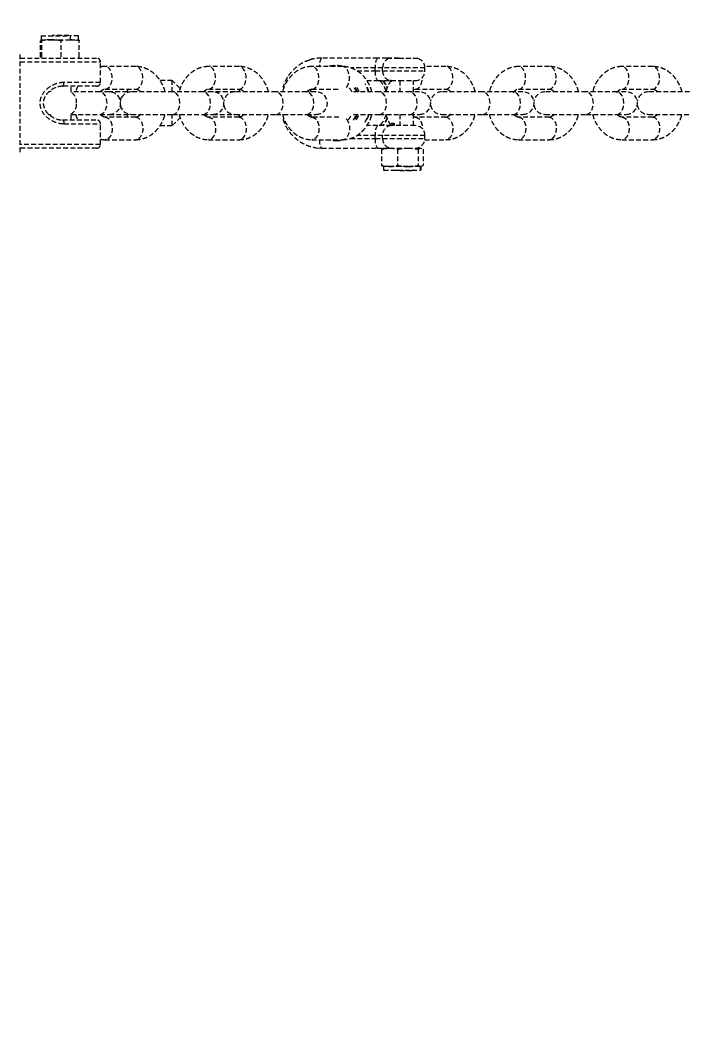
# Model space of a CAD drawing. Header units: millimetres. Extents: x -4075 to 3853, y -2344 to 2376.
# Drawn here: x -1578.2 to -1400.8, y 99 to 368.3 of the extents above; entities that cross this region are included whole.
import ezdxf

# ---------------------------------------------------------------- set-up
doc = ezdxf.new("R2010")
doc.units = ezdxf.units.MM
doc.linetypes.add('HIDDEN', pattern=[1.905, 1.27, -0.635])
for name, color, linetype in [('DIKOM_ОБЪЕКТ', 7, 'Continuous'), ('DIKOM_РАЗМЕР_ЗОНА', 7, 'Continuous'), ('DIKOM_РАЗМЕР_ОБЪЕКТА', 7, 'Continuous')]:
    doc.layers.add(name, color=color, linetype=linetype)
doc.styles.add('style1', font='arialbd.ttf', dxfattribs={"width": 0.8})
doc.dimstyles.new('1-50', dxfattribs={"dimtxt": 300, "dimasz": 200, "dimexe": 100, "dimexo": 0, "dimgap": 100, "dimtad": 1, "dimtxsty": 'style1', "dimcen": 200, "dimclrd": 7, "dimclre": 7, "dimclrt": 7, "dimadec": 1, "dimazin": 2, "dimtfac": 1, "dimtmove": 0, "dimatfit": 2, "dimfxl": 0, "dimlwd": 25, "dimlwe": 18, "dimarcsym": 0})

# ---------------------------------------------------------------- blocks, each defined once
blk = doc.blocks.new('*D0')
at = {"layer": 'Defpoints', "color": 0, "transparency": 16777216}
for p in [(-3364.5, 346.19), (3853.1, 341.49), (3853.1, -2244.04)]:
    blk.add_point(p, dxfattribs=at)
at = {"layer": 'DIKOM_РАЗМЕР_ЗОНА', "color": 7, "lineweight": 18, "transparency": 16777216}
for p, q in [((-3364.5, 346.19), (-3364.5, -2344.04)), ((3853.1, 341.49), (3853.1, -2344.04))]:
    blk.add_line(p, q, dxfattribs=at)
at = {"layer": 'DIKOM_РАЗМЕР_ЗОНА', "color": 7, "lineweight": 25, "transparency": 16777216}
blk.add_line((-3164.5, -2244.04), (3653.1, -2244.04), dxfattribs=at)
at = {"layer": 'DIKOM_РАЗМЕР_ЗОНА', "color": 7, "transparency": 16777216}
for points in [[(-3164.5, -2210.7), (-3164.5, -2277.37), (-3364.5, -2244.04)], [(3653.1, -2210.7), (3653.1, -2277.37), (3853.1, -2244.04)]]:
    blk.add_solid(points, dxfattribs=at)
at = {"layer": 'DIKOM_РАЗМЕР_ЗОНА', "color": 7, "transparency": 16777216, "insert": (164.83, -1990.86), "char_height": 300, "attachment_point": 5, "style": 'style1'}
blk.add_mtext('{\\fArial|b0|i0|c204|p34;7220}', dxfattribs=at)
blk = doc.blocks.new('*D1')
at = {"layer": 'Defpoints', "color": 0, "transparency": 16777216}
for p in [(-1865.19, 346.19), (2353.81, 346.19), (2353.81, -666.66)]:
    blk.add_point(p, dxfattribs=at)
at = {"layer": 'DIKOM_РАЗМЕР_ОБЪЕКТА', "color": 7, "lineweight": 18, "transparency": 16777216}
for p, q in [((-1865.19, 346.19), (-1865.19, -766.66)), ((2353.81, 346.19), (2353.81, -766.66))]:
    blk.add_line(p, q, dxfattribs=at)
at = {"layer": 'DIKOM_РАЗМЕР_ОБЪЕКТА', "color": 7, "lineweight": 25, "transparency": 16777216}
blk.add_line((-1665.19, -666.66), (2153.81, -666.66), dxfattribs=at)
at = {"layer": 'DIKOM_РАЗМЕР_ОБЪЕКТА', "color": 7, "transparency": 16777216}
for points in [[(-1665.19, -633.33), (-1665.19, -700), (-1865.19, -666.66)], [(2153.81, -633.33), (2153.81, -700), (2353.81, -666.66)]]:
    blk.add_solid(points, dxfattribs=at)
at = {"layer": 'DIKOM_РАЗМЕР_ОБЪЕКТА', "color": 7, "transparency": 16777216, "insert": (244.3, -413.49), "char_height": 300, "attachment_point": 5, "style": 'style1'}
blk.add_mtext('{\\fArial|b0|i0|c204|p34;4220}', dxfattribs=at)
blk = doc.blocks.new('*D2')
at = {"layer": 'Defpoints', "color": 0, "transparency": 16777216}
for p in [(2054.85, 2376.19), (-3624.48, -1683.81), (2044.31, -1683.81)]:
    blk.add_point(p, dxfattribs=at)
at = {"layer": 'DIKOM_РАЗМЕР_ЗОНА', "color": 7, "lineweight": 18, "transparency": 16777216}
for p, q in [((2054.85, 2376.19), (-3724.48, 2376.19)), ((2044.31, -1683.81), (-3724.48, -1683.81))]:
    blk.add_line(p, q, dxfattribs=at)
at = {"layer": 'DIKOM_РАЗМЕР_ЗОНА', "color": 7, "lineweight": 25, "transparency": 16777216}
blk.add_line((-3624.48, 2176.19), (-3624.48, -1483.81), dxfattribs=at)
at = {"layer": 'DIKOM_РАЗМЕР_ЗОНА', "color": 7, "transparency": 16777216}
for points in [[(-3657.81, 2176.19), (-3591.14, 2176.19), (-3624.48, 2376.19)], [(-3657.81, -1483.81), (-3591.14, -1483.81), (-3624.48, -1683.81)]]:
    blk.add_solid(points, dxfattribs=at)
at = {"layer": 'DIKOM_РАЗМЕР_ЗОНА', "color": 7, "transparency": 16777216, "insert": (-3877.65, 411.65), "char_height": 300, "attachment_point": 5, "rotation": 90, "style": 'style1'}
blk.add_mtext('{\\fArial|b0|i0|c204|p34;4000}', dxfattribs=at)
blk = doc.blocks.new('*D3')
at = {"layer": 'Defpoints', "color": 0, "transparency": 16777216}
for p in [(1216.81, 846.19), (-2144.45, -153.81), (1216.81, -153.81)]:
    blk.add_point(p, dxfattribs=at)
at = {"layer": 'DIKOM_РАЗМЕР_ОБЪЕКТА', "color": 7, "lineweight": 18, "transparency": 16777216}
for p, q in [((1216.81, 846.19), (-2244.45, 846.19)), ((1216.81, -153.81), (-2244.45, -153.81))]:
    blk.add_line(p, q, dxfattribs=at)
at = {"layer": 'DIKOM_РАЗМЕР_ОБЪЕКТА', "color": 7, "lineweight": 25, "transparency": 16777216}
blk.add_line((-2144.45, 646.19), (-2144.45, 46.19), dxfattribs=at)
at = {"layer": 'DIKOM_РАЗМЕР_ОБЪЕКТА', "color": 7, "transparency": 16777216}
for points in [[(-2177.79, 646.19), (-2111.12, 646.19), (-2144.45, 846.19)], [(-2177.79, 46.19), (-2111.12, 46.19), (-2144.45, -153.81)]]:
    blk.add_solid(points, dxfattribs=at)
at = {"layer": 'DIKOM_РАЗМЕР_ОБЪЕКТА', "color": 7, "transparency": 16777216, "insert": (-2397.63, 346.19), "char_height": 300, "attachment_point": 5, "rotation": 90, "style": 'style1'}
blk.add_mtext('{\\fArial|b0|i0|c204|p34;1000}', dxfattribs=at)

msp = doc.modelspace()

# ---------------------------------------------------------------- linework, layer by layer
at = {"layer": 'DIKOM_ОБЪЕКТ', "color": 7, "linetype": 'HIDDEN', "lineweight": 15}
for p, q in [((-1572.667, 364.085), (-1572.667, 363.085)), ((-1572.667, 364.085), (-1564.943, 364.085)), ((-1570.367, 364.242), (-1570.367, 364.085)), ((-1569.763, 364.085), (-1569.679, 364.185)), ((-1565.267, 364.185), (-1569.679, 364.185)), ((-1564.967, 364.085), (-1564.967, 364.242)), ((-1564.943, 364.085), (-1564.943, 363.085)), ((-1562.667, 364.085), (-1564.943, 364.085)), ((-1562.667, 363.085), (-1562.667, 364.085)), ((-1572.811, 358.467), (-1572.811, 362.804)), ((-1572.667, 363.085), (-1572.66, 363.085)), ((-1572.66, 363.085), (-1569.937, 363.085)), ((-1572.509, 358.467), (-1572.509, 362.804)), ((-1569.937, 363.085), (-1564.943, 363.085)), ((-1564.943, 363.085), (-1567.364, 362.804)), ((-1567.364, 358.467), (-1567.364, 362.804)), ((-1562.522, 362.804), (-1564.943, 363.085)), ((-1564.943, 363.085), (-1562.667, 363.085)), ((-1562.522, 358.467), (-1562.522, 362.804)), ((-1578.238, 333.125), (-1578.238, 359.244)), ((-1578.238, 358.185), (-1557.86, 358.185)), ((-1572.744, 358.277), (-1572.811, 358.467)), ((-1482.994, 358.185), (-1497.894, 358.185)), ((-1480.514, 358.185), (-1482.994, 358.185)), ((-1480.514, 358.185), (-1480.367, 358.185)), ((-1477.267, 358.185), (-1480.367, 358.185)), ((-1477.267, 358.185), (-1472.367, 358.185)), ((-1477.267, 358.185), (-1477.267, 358.093)), ((-1472.367, 358.093), (-1472.367, 358.185)), ((-1578.238, 357.185), (-1556.86, 357.185)), ((-1556.86, 351.685), (-1556.86, 357.185)), ((-1547.45, 355.935), (-1555.6, 355.935)), ((-1519.895, 355.935), (-1528.045, 355.935)), ((-1492.339, 355.935), (-1500.489, 355.935)), ((-1494.657, 356.185), (-1494.217, 356.185)), ((-1483.579, 355.585), (-1490.196, 355.585)), ((-1481.625, 355.585), (-1483.579, 355.585)), ((-1483.579, 354.785), (-1483.579, 355.585)), ((-1481.625, 354.785), (-1481.625, 355.585)), ((-1470.367, 355.585), (-1481.625, 355.585)), ((-1477.287, 358.093), (-1479.947, 358.093)), ((-1472.282, 358.093), (-1477.287, 358.093)), ((-1464.784, 355.935), (-1470.391, 355.935)), ((-1470.367, 354.785), (-1470.367, 355.585)), ((-1437.229, 355.935), (-1445.379, 355.935)), ((-1409.673, 355.935), (-1417.823, 355.935)), ((-1488.459, 354.785), (-1483.579, 354.785)), ((-1483.579, 354.785), (-1481.625, 354.785)), ((-1481.625, 354.785), (-1470.367, 354.785)), ((-1567.758, 350.685), (-1567.278, 350.685)), ((-1557.86, 350.685), (-1566.928, 350.685)), ((-1556.86, 351.685), (-1566.576, 351.685)), ((-1564.667, 349.169), (-1564.667, 350.685)), ((-1564.667, 350.623), (-1564.667, 350.685)), ((-1537.694, 352.185), (-1540.976, 352.185)), ((-1535.694, 350.185), (-1537.694, 352.185)), ((-1537.694, 349.185), (-1537.694, 352.185)), ((-1535.694, 350.185), (-1535.694, 350.125)), ((-1508.169, 350.509), (-1508.171, 350.521)), ((-1485.865, 352.185), (-1482.994, 352.185)), ((-1482.994, 352.185), (-1479.586, 352.185)), ((-1479.433, 352.185), (-1479.586, 352.185)), ((-1479.39, 352.186), (-1477.144, 352.186)), ((-1479.367, 352.186), (-1479.367, 351.864)), ((-1477.144, 352.186), (-1472.917, 352.186)), ((-1477.042, 352.186), (-1477.042, 349.185)), ((-1473.367, 349.185), (-1473.367, 352.186)), ((-1570.315, 349.185), (-1570.667, 349.185)), ((-1570.183, 349.451), (-1570.183, 349.178)), ((-1556.972, 349.185), (-1564.667, 349.185)), ((-1554.478, 349.185), (-1556.972, 349.185)), ((-1555.6, 349.935), (-1555.553, 349.936)), ((-1555.6, 349.935), (-1547.45, 349.935)), ((-1549.728, 349.185), (-1554.478, 349.185)), ((-1549.152, 349.129), (-1549.728, 349.185)), ((-1537.567, 349.185), (-1548.572, 349.185)), ((-1529.417, 349.185), (-1537.567, 349.185)), ((-1526.922, 349.185), (-1529.417, 349.185)), ((-1528.045, 349.935), (-1527.998, 349.936)), ((-1528.045, 349.935), (-1519.895, 349.935)), ((-1521.017, 349.185), (-1526.922, 349.185)), ((-1510.011, 349.185), (-1521.017, 349.185)), ((-1501.861, 349.185), (-1510.011, 349.185)), ((-1499.367, 349.185), (-1501.861, 349.185)), ((-1500.489, 349.935), (-1500.443, 349.936)), ((-1500.489, 349.935), (-1493.319, 349.935)), ((-1482.456, 349.185), (-1489.391, 349.185)), ((-1474.306, 349.185), (-1482.456, 349.185)), ((-1471.812, 349.185), (-1474.306, 349.185)), ((-1473.367, 349.84), (-1472.934, 349.935)), ((-1472.934, 349.935), (-1472.887, 349.936)), ((-1472.934, 349.935), (-1464.784, 349.935)), ((-1454.901, 349.185), (-1465.906, 349.185)), ((-1446.751, 349.185), (-1454.901, 349.185)), ((-1444.256, 349.185), (-1446.751, 349.185)), ((-1445.379, 349.935), (-1445.332, 349.936)), ((-1445.379, 349.935), (-1437.229, 349.935)), ((-1427.345, 349.185), (-1438.351, 349.185)), ((-1419.195, 349.185), (-1427.345, 349.185)), ((-1416.701, 349.185), (-1419.195, 349.185)), ((-1417.823, 349.935), (-1417.777, 349.936)), ((-1417.823, 349.935), (-1409.673, 349.935)), ((-1399.79, 349.185), (-1410.796, 349.185)), ((-1570.667, 343.185), (-1570.315, 343.185)), ((-1570.183, 343.193), (-1570.183, 342.919)), ((-1564.667, 341.685), (-1564.667, 343.202)), ((-1564.667, 343.185), (-1556.972, 343.185)), ((-1556.972, 343.185), (-1554.478, 343.185)), ((-1547.45, 342.435), (-1555.645, 342.435)), ((-1554.478, 343.185), (-1549.728, 343.185)), ((-1549.728, 343.185), (-1549.152, 343.242)), ((-1548.572, 343.185), (-1537.567, 343.185)), ((-1537.694, 340.185), (-1537.694, 343.185)), ((-1537.694, 340.185), (-1535.694, 342.185)), ((-1537.567, 343.185), (-1529.417, 343.185)), ((-1535.694, 342.246), (-1535.694, 342.185)), ((-1529.417, 343.185), (-1526.922, 343.185)), ((-1519.895, 342.435), (-1528.09, 342.435)), ((-1526.922, 343.185), (-1521.017, 343.185)), ((-1521.017, 343.185), (-1510.011, 343.185)), ((-1510.011, 343.185), (-1501.861, 343.185)), ((-1501.861, 343.185), (-1499.367, 343.185)), ((-1493.319, 342.435), (-1500.534, 342.435)), ((-1489.391, 343.185), (-1482.456, 343.185)), ((-1482.456, 343.185), (-1474.306, 343.185)), ((-1477.042, 343.185), (-1477.042, 340.185)), ((-1474.306, 343.185), (-1471.812, 343.185)), ((-1473.367, 340.2), (-1473.367, 343.185)), ((-1464.784, 342.435), (-1472.979, 342.435)), ((-1465.906, 343.185), (-1454.901, 343.185)), ((-1454.901, 343.185), (-1446.751, 343.185)), ((-1446.751, 343.185), (-1444.256, 343.185)), ((-1437.229, 342.435), (-1445.424, 342.435)), ((-1438.351, 343.185), (-1427.345, 343.185)), ((-1427.345, 343.185), (-1419.195, 343.185)), ((-1419.195, 343.185), (-1416.701, 343.185)), ((-1409.673, 342.435), (-1417.868, 342.435)), ((-1410.796, 343.185), (-1399.79, 343.185)), ((-1566.928, 341.685), (-1557.86, 341.685)), ((-1566.576, 340.685), (-1556.86, 340.685)), ((-1556.86, 335.185), (-1556.86, 340.685)), ((-1540.979, 340.185), (-1537.694, 340.185)), ((-1508.169, 341.862), (-1508.171, 341.85)), ((-1482.994, 340.185), (-1485.868, 340.185)), ((-1479.347, 340.185), (-1482.994, 340.185)), ((-1472.967, 340.185), (-1479.347, 340.185)), ((-1478.516, 340.885), (-1478.516, 340.185)), ((-1473.431, 340.185), (-1473.424, 340.2)), ((-1490.232, 336.785), (-1483.579, 336.785)), ((-1483.579, 337.585), (-1488.45, 337.585)), ((-1481.625, 337.585), (-1483.579, 337.585)), ((-1483.579, 336.785), (-1483.579, 337.585)), ((-1483.579, 336.785), (-1481.625, 336.785)), ((-1481.625, 336.785), (-1481.625, 337.585)), ((-1470.367, 337.585), (-1481.625, 337.585)), ((-1481.625, 336.785), (-1470.367, 336.785)), ((-1470.367, 336.785), (-1470.367, 337.585)), ((-1556.86, 335.185), (-1578.238, 335.185)), ((-1557.86, 334.185), (-1578.238, 334.185)), ((-1555.645, 336.435), (-1547.45, 336.435)), ((-1528.09, 336.435), (-1519.895, 336.435)), ((-1500.534, 336.435), (-1492.339, 336.435)), ((-1499.409, 334.296), (-1497.894, 334.185)), ((-1497.894, 334.185), (-1482.994, 334.185)), ((-1494.657, 336.185), (-1494.217, 336.185)), ((-1482.994, 334.185), (-1481.367, 334.185)), ((-1481.499, 334.073), (-1481.889, 333.904)), ((-1481.889, 333.904), (-1481.889, 329.567)), ((-1481.367, 334.185), (-1479.777, 334.185)), ((-1479.777, 334.185), (-1474.906, 334.185)), ((-1477.666, 333.904), (-1477.666, 329.567)), ((-1474.906, 334.185), (-1471.496, 334.185)), ((-1472.145, 333.904), (-1471.496, 334.185)), ((-1472.145, 333.904), (-1472.145, 329.567)), ((-1471.496, 334.185), (-1471.236, 334.073)), ((-1471.496, 334.185), (-1471.367, 334.185)), ((-1470.915, 333.934), (-1470.846, 333.904)), ((-1470.846, 333.904), (-1470.846, 329.567)), ((-1470.391, 336.435), (-1464.784, 336.435)), ((-1445.424, 336.435), (-1437.229, 336.435)), ((-1417.868, 336.435), (-1409.673, 336.435)), ((-1481.499, 329.398), (-1481.889, 329.567)), ((-1481.367, 329.285), (-1481.367, 328.285)), ((-1479.777, 329.285), (-1481.367, 329.285)), ((-1474.906, 329.285), (-1479.777, 329.285)), ((-1471.496, 329.285), (-1474.906, 329.285)), ((-1472.145, 329.567), (-1471.496, 329.285)), ((-1471.496, 329.285), (-1470.846, 329.567)), ((-1471.496, 328.285), (-1471.496, 329.285)), ((-1471.367, 329.285), (-1471.496, 329.285)), ((-1471.367, 328.285), (-1471.367, 329.285)), ((-1481.367, 328.285), (-1471.496, 328.285)), ((-1479.367, 328.285), (-1479.367, 328.185)), ((-1477.042, 328.185), (-1479.367, 328.185)), ((-1477.042, 328.285), (-1477.042, 328.185)), ((-1477.042, 328.185), (-1473.367, 328.185)), ((-1473.367, 328.185), (-1473.367, 328.285)), ((-1471.367, 328.285), (-1471.496, 328.285))]:
    msp.add_line(p, q, dxfattribs=at)
at = {"layer": 'DIKOM_ОБЪЕКТ', "color": 7, "linetype": 'HIDDEN', "lineweight": 15, "flags": 128}
for points in [[(-1555.553, 349.936), (-1554.953, 350.116), (-1554.384, 350.637), (-1553.962, 351.435), (-1553.737, 352.415), (-1553.737, 353.456), (-1553.962, 354.435), (-1554.384, 355.234), (-1554.953, 355.755), (-1555.6, 355.935)], [(-1547.45, 349.935), (-1546.803, 350.116), (-1546.234, 350.637), (-1545.812, 351.435), (-1545.587, 352.415), (-1545.587, 353.456), (-1545.812, 354.435), (-1546.234, 355.234), (-1546.803, 355.755), (-1547.45, 355.935)], [(-1527.998, 349.936), (-1527.398, 350.116), (-1526.829, 350.637), (-1526.407, 351.435), (-1526.182, 352.415), (-1526.182, 353.456), (-1526.407, 354.435), (-1526.829, 355.234), (-1527.398, 355.755), (-1528.045, 355.935)], [(-1519.895, 349.935), (-1519.248, 350.116), (-1518.679, 350.637), (-1518.257, 351.435), (-1518.032, 352.415), (-1518.032, 353.456), (-1518.257, 354.435), (-1518.679, 355.234), (-1519.248, 355.755), (-1519.895, 355.935)], [(-1500.443, 349.936), (-1499.843, 350.116), (-1499.274, 350.637), (-1498.851, 351.435), (-1498.627, 352.415), (-1498.627, 353.456), (-1498.851, 354.435), (-1499.274, 355.234), (-1499.843, 355.755), (-1500.489, 355.935)], [(-1494.657, 356.185), (-1496.558, 355.993), (-1496.822, 355.935)], [(-1492.492, 355.935), (-1492.756, 355.993), (-1494.657, 356.185)], [(-1491.318, 350.411), (-1491.123, 350.637), (-1490.701, 351.435), (-1490.477, 352.415), (-1490.477, 353.456), (-1490.701, 354.435), (-1491.123, 355.234), (-1491.692, 355.755), (-1492.339, 355.935)], [(-1464.784, 349.935), (-1464.137, 350.116), (-1463.568, 350.637), (-1463.146, 351.435), (-1462.921, 352.415), (-1462.921, 353.456), (-1463.146, 354.435), (-1463.568, 355.234), (-1464.137, 355.755), (-1464.784, 355.935)], [(-1445.332, 349.936), (-1444.732, 350.116), (-1444.163, 350.637), (-1443.741, 351.435), (-1443.516, 352.415), (-1443.516, 353.456), (-1443.741, 354.435), (-1444.163, 355.234), (-1444.732, 355.755), (-1445.379, 355.935)], [(-1437.229, 349.935), (-1436.582, 350.116), (-1436.013, 350.637), (-1435.591, 351.435), (-1435.366, 352.415), (-1435.366, 353.456), (-1435.591, 354.435), (-1436.013, 355.234), (-1436.582, 355.755), (-1437.229, 355.935)], [(-1417.777, 349.936), (-1417.176, 350.116), (-1416.608, 350.637), (-1416.185, 351.435), (-1415.961, 352.415), (-1415.961, 353.456), (-1416.185, 354.435), (-1416.608, 355.234), (-1417.176, 355.755), (-1417.823, 355.935)], [(-1409.673, 349.935), (-1409.026, 350.116), (-1408.457, 350.637), (-1408.035, 351.435), (-1407.811, 352.415), (-1407.811, 353.456), (-1408.035, 354.435), (-1408.457, 355.234), (-1409.026, 355.755), (-1409.673, 355.935)], [(-1472.887, 349.936), (-1472.287, 350.116), (-1471.718, 350.637), (-1471.296, 351.435), (-1471.071, 352.415), (-1471.044, 353.036)], [(-1566.928, 350.685), (-1566.859, 350.705), (-1566.793, 350.762), (-1566.732, 350.854), (-1566.679, 350.978), (-1566.635, 351.13), (-1566.603, 351.303), (-1566.583, 351.49), (-1566.576, 351.685)], [(-1488.521, 349.185), (-1488.635, 349.44), (-1489.408, 350.733)], [(-1489.021, 350.338), (-1488.523, 349.44), (-1488.409, 349.185)], [(-1487.881, 349.185), (-1488.084, 349.657), (-1488.658, 350.68)], [(-1485.362, 349.185), (-1485.655, 350.012), (-1486.275, 351.285)], [(-1481.463, 352.185), (-1481.156, 351.741), (-1480.361, 350.263)], [(-1555.08, 346.185), (-1555.195, 347.212), (-1555.523, 348.114), (-1556.026, 348.784), (-1556.643, 349.14), (-1556.972, 349.185)], [(-1535.675, 346.185), (-1535.789, 347.212), (-1536.118, 348.114), (-1536.621, 348.784), (-1537.238, 349.14), (-1537.567, 349.185)], [(-1527.525, 346.185), (-1527.639, 347.212), (-1527.968, 348.114), (-1528.471, 348.784), (-1529.088, 349.14), (-1529.417, 349.185)], [(-1528.758, 349.185), (-1528.842, 349.376), (-1528.874, 349.57)], [(-1508.12, 346.185), (-1508.234, 347.212), (-1508.562, 348.114), (-1509.066, 348.784), (-1509.683, 349.14), (-1510.011, 349.185)], [(-1499.97, 346.185), (-1500.084, 347.212), (-1500.412, 348.114), (-1500.916, 348.784), (-1501.533, 349.14), (-1501.861, 349.185)], [(-1500.579, 349.991), (-1501.052, 349.206), (-1501.063, 349.185)], [(-1480.565, 346.185), (-1480.679, 347.212), (-1481.007, 348.114), (-1481.51, 348.784), (-1482.128, 349.14), (-1482.456, 349.185)], [(-1472.414, 346.185), (-1472.529, 347.212), (-1472.857, 348.114), (-1473.36, 348.784), (-1473.977, 349.14), (-1474.306, 349.185)], [(-1453.009, 346.185), (-1453.123, 347.212), (-1453.452, 348.114), (-1453.955, 348.784), (-1454.572, 349.14), (-1454.901, 349.185)], [(-1444.859, 346.185), (-1444.973, 347.212), (-1445.302, 348.114), (-1445.805, 348.784), (-1446.422, 349.14), (-1446.751, 349.185)], [(-1425.454, 346.185), (-1425.568, 347.212), (-1425.896, 348.114), (-1426.4, 348.784), (-1427.017, 349.14), (-1427.345, 349.185)], [(-1417.304, 346.185), (-1417.418, 347.212), (-1417.746, 348.114), (-1418.249, 348.784), (-1418.867, 349.14), (-1419.195, 349.185)], [(-1556.972, 343.185), (-1556.643, 343.231), (-1556.026, 343.587), (-1555.523, 344.257), (-1555.195, 345.159), (-1555.08, 346.185)], [(-1537.567, 343.185), (-1537.238, 343.231), (-1536.621, 343.587), (-1536.118, 344.257), (-1535.789, 345.159), (-1535.675, 346.185)], [(-1529.417, 343.185), (-1529.088, 343.231), (-1528.471, 343.587), (-1527.968, 344.257), (-1527.639, 345.159), (-1527.525, 346.185)], [(-1510.011, 343.185), (-1509.683, 343.231), (-1509.066, 343.587), (-1508.562, 344.257), (-1508.234, 345.159), (-1508.12, 346.185)], [(-1501.861, 343.185), (-1501.533, 343.231), (-1500.916, 343.587), (-1500.412, 344.257), (-1500.084, 345.159), (-1499.97, 346.185)], [(-1482.456, 343.185), (-1482.128, 343.231), (-1481.51, 343.587), (-1481.007, 344.257), (-1480.679, 345.159), (-1480.565, 346.185)], [(-1474.306, 343.185), (-1473.977, 343.231), (-1473.36, 343.587), (-1472.857, 344.257), (-1472.529, 345.159), (-1472.414, 346.185)], [(-1454.901, 343.185), (-1454.572, 343.231), (-1453.955, 343.587), (-1453.452, 344.257), (-1453.123, 345.159), (-1453.009, 346.185)], [(-1446.751, 343.185), (-1446.422, 343.231), (-1445.805, 343.587), (-1445.302, 344.257), (-1444.973, 345.159), (-1444.859, 346.185)], [(-1427.345, 343.185), (-1427.017, 343.231), (-1426.4, 343.587), (-1425.896, 344.257), (-1425.568, 345.159), (-1425.454, 346.185)], [(-1419.195, 343.185), (-1418.867, 343.231), (-1418.249, 343.587), (-1417.746, 344.257), (-1417.418, 345.159), (-1417.304, 346.185)], [(-1547.45, 342.435), (-1546.803, 342.255), (-1546.234, 341.734), (-1545.812, 340.935), (-1545.587, 339.956), (-1545.587, 338.915), (-1545.812, 337.935), (-1546.234, 337.137), (-1546.803, 336.616), (-1547.45, 336.435), (-1547.45, 336.435)], [(-1528.758, 343.185), (-1528.842, 342.995), (-1528.873, 342.808)], [(-1519.895, 342.435), (-1519.248, 342.255), (-1518.679, 341.734), (-1518.257, 340.935), (-1518.032, 339.956), (-1518.032, 338.915), (-1518.257, 337.935), (-1518.679, 337.137), (-1519.248, 336.616), (-1519.895, 336.435)], [(-1501.063, 343.185), (-1501.052, 343.165), (-1500.596, 342.405)], [(-1489.408, 341.638), (-1488.635, 342.931), (-1488.521, 343.185)], [(-1488.409, 343.185), (-1488.523, 342.931), (-1489.021, 342.033)], [(-1488.658, 341.691), (-1488.084, 342.714), (-1487.881, 343.185)], [(-1486.275, 341.086), (-1485.655, 342.359), (-1485.362, 343.185)], [(-1480.324, 342.195), (-1481.156, 340.63), (-1481.463, 340.185)], [(-1464.784, 342.435), (-1464.137, 342.255), (-1463.568, 341.734), (-1463.146, 340.935), (-1462.921, 339.956), (-1462.921, 338.915), (-1463.146, 337.935), (-1463.568, 337.137), (-1464.137, 336.616), (-1464.784, 336.435)], [(-1437.229, 342.435), (-1436.582, 342.255), (-1436.013, 341.734), (-1435.591, 340.935), (-1435.366, 339.956), (-1435.366, 338.915), (-1435.591, 337.935), (-1436.013, 337.137), (-1436.582, 336.616), (-1437.229, 336.435)], [(-1409.673, 342.435), (-1409.026, 342.255), (-1408.457, 341.734), (-1408.035, 340.935), (-1407.811, 339.956), (-1407.811, 338.915), (-1408.035, 337.935), (-1408.457, 337.137), (-1409.026, 336.616), (-1409.673, 336.435)], [(-1566.928, 341.685), (-1566.859, 341.666), (-1566.793, 341.609), (-1566.732, 341.517), (-1566.679, 341.393), (-1566.635, 341.241), (-1566.603, 341.068), (-1566.583, 340.881), (-1566.576, 340.685)], [(-1491.318, 341.96), (-1491.123, 341.734), (-1490.701, 340.935), (-1490.477, 339.956), (-1490.477, 338.915), (-1490.701, 337.935), (-1491.123, 337.137), (-1491.692, 336.616), (-1492.339, 336.435)], [(-1496.822, 336.435), (-1496.558, 336.378), (-1494.657, 336.185)], [(-1494.657, 336.185), (-1492.756, 336.378), (-1492.492, 336.435)]]:
    msp.add_lwpolyline(points, dxfattribs=at)
at = {"layer": 'DIKOM_ОБЪЕКТ', "color": 7, "linetype": 'HIDDEN', "lineweight": 15}
for centre, radius, start, end in [((-1557.86, 357.185), 1, 0, 90.00002), ((-1495.406, 356.345), 3.094, 143.50226, 187.60949), ((-1480.25, 356.203), 3.385, 144.14011, 190.50446), ((-1494.532, 355.857), 0.352, 110.80602, 167.06715), ((-1479.059, 355.684), 2.567, 110.23742, 182.20993), ((-1472.967, 355.585), 2.6, 0, 74.71103), ((-1480.25, 354.168), 3.385, 169.49554, 215.85989), ((-1479.167, 354.638), 2.463, 176.57642, 264.78357), ((-1472.967, 354.785), 2.6, 271.10191, 0), ((-1557.86, 351.685), 1, 269.99999, 0), ((-1507.712, 350.993), 0.665, 226.64108, 249.33149), ((-1495.626, 346.248), 6.502, 26.8141, 42.94297), ((-1566.209, 346.519), 2.997, 353.60174, 59.87629), ((-1554.478, 346.185), 3, 270, 90), ((-1549.245, 346.185), 2.5, 133.1137, 160.29529), ((-1548.572, 346.185), 3, 90, 169.80016), ((-1551.474, 350.018), 1.934, 334.50329, 357.55071), ((-1526.922, 346.185), 3, 270, 90), ((-1521.017, 346.185), 3, 90, 169.80016), ((-1517.691, 350.013), 2.258, 181.95556, 201.48642), ((-1499.367, 346.185), 3, 270, 90), ((-1471.812, 346.185), 3, 270, 90), ((-1465.906, 346.185), 3, 90, 169.80016), ((-1444.256, 346.185), 3, 270, 90), ((-1438.351, 346.185), 3, 90, 169.80016), ((-1416.701, 346.185), 3, 270, 90), ((-1410.796, 346.185), 3, 90, 169.80016), ((-1566.209, 345.851), 2.997, 300.12371, 6.39826), ((-1549.245, 346.185), 2.5, 199.70471, 226.8863), ((-1548.572, 346.185), 3, 190.19984, 270), ((-1521.017, 346.185), 3, 190.19984, 270), ((-1465.906, 346.185), 3, 190.19984, 270), ((-1438.351, 346.185), 3, 190.19984, 270), ((-1410.796, 346.185), 3, 190.19984, 270), ((-1551.474, 342.353), 1.934, 2.44929, 25.49671), ((-1517.691, 342.358), 2.258, 158.51358, 178.04444), ((-1507.705, 341.369), 0.677, 110.41571, 133.28186), ((-1495.626, 346.123), 6.502, 317.05703, 333.1859), ((-1557.86, 340.685), 1, 0, 90.00001), ((-1480.25, 338.203), 3.385, 144.1401, 190.50447), ((-1479.174, 337.736), 2.455, 94.02388, 183.52514), ((-1472.967, 337.585), 2.6, 0, 90), ((-1480.25, 336.168), 3.385, 169.49553, 215.8599), ((-1479.174, 336.635), 2.455, 176.47486, 265.97612), ((-1472.967, 336.785), 2.6, 270, 0), ((-1557.86, 335.185), 1, 269.99998, 0), ((-1495.406, 336.026), 3.094, 172.39051, 216.49774), ((-1494.532, 336.514), 0.352, 192.93285, 249.19398)]:
    msp.add_arc(centre, radius, start, end, dxfattribs=at)
for points, knots in [([(-1572.66, 363.085), (-1572.688, 363.068), (-1572.738, 363.037), (-1572.788, 362.876), (-1572.811, 362.804)], [0, 0, 0, 0, 0.5530254, 1, 1, 1, 1]), ([(-1572.509, 362.804), (-1572.537, 362.893), (-1572.587, 363.05), (-1572.638, 363.075), (-1572.66, 363.085)], [0, 0, 0, 0, 0.5657054, 1, 1, 1, 1]), ([(-1569.937, 363.085), (-1570.414, 363.068), (-1571.277, 363.037), (-1572.128, 362.876), (-1572.509, 362.804)], [0, 0, 0, 0, 0.5530254, 1, 1, 1, 1]), ([(-1567.364, 362.804), (-1567.847, 362.893), (-1568.699, 363.05), (-1569.562, 363.075), (-1569.937, 363.085)], [0, 0, 0, 0, 0.56570543, 1, 1, 1, 1]), ([(-1562.659, 363.07), (-1562.636, 363.055), (-1562.59, 363.025), (-1562.545, 362.877), (-1562.522, 362.804)], [0, 0, 0, 0, 0.5068303, 1, 1, 1, 1]), ([(-1562.66, 358.2), (-1562.636, 358.216), (-1562.59, 358.245), (-1562.545, 358.394), (-1562.522, 358.467)], [0, 0, 0, 0, 0.508681, 1, 1, 1, 1]), ([(-1497.894, 358.185), (-1498.26, 358.172), (-1499.234, 358.136), (-1500.347, 357.962), (-1501.039, 357.688), (-1501.164, 357.639)], [0, 0, 0, 0, 0.33076385, 0.87908132, 1, 1, 1, 1]), ([(-1479.947, 358.093), (-1480.108, 358.109), (-1480.396, 358.137), (-1480.478, 358.171), (-1480.514, 358.185)], [0, 0, 0, 0, 0.5588232, 1, 1, 1, 1]), ([(-1555.6, 355.935), (-1555.946, 355.935), (-1556.372, 355.934), (-1556.782, 355.822), (-1556.86, 355.801)], [0, 0, 0, 0, 0.8102693, 1, 1, 1, 1]), ([(-1539.627, 349.185), (-1539.649, 349.292), (-1539.791, 349.981), (-1540.313, 351.161), (-1541.193, 352.65), (-1542.325, 353.914), (-1543.639, 354.91), (-1545.088, 355.588), (-1546.383, 355.898), (-1547.173, 355.926), (-1547.45, 355.935)], [0, 0, 0, 0, 0.0276989, 0.1791129, 0.3309658, 0.4824585, 0.6323123, 0.7792528, 0.9227087, 1, 1, 1, 1]), ([(-1528.045, 355.935), (-1528.388, 355.921), (-1529.226, 355.884), (-1530.529, 355.539), (-1531.889, 354.881), (-1533.119, 353.952), (-1534.194, 352.782), (-1535.066, 351.39), (-1535.63, 350.17), (-1535.808, 349.397), (-1535.857, 349.185)], [0, 0, 0, 0, 0.09577937, 0.23410643, 0.37226771, 0.51172427, 0.65350127, 0.79789155, 0.94452542, 1, 1, 1, 1]), ([(-1512.072, 349.185), (-1512.094, 349.292), (-1512.236, 349.981), (-1512.758, 351.161), (-1513.637, 352.65), (-1514.769, 353.914), (-1516.084, 354.91), (-1517.532, 355.588), (-1518.827, 355.898), (-1519.618, 355.926), (-1519.895, 355.935)], [0, 0, 0, 0, 0.0276989, 0.1791129, 0.3309658, 0.4824585, 0.6323123, 0.7792528, 0.9227087, 1, 1, 1, 1]), ([(-1500.489, 355.935), (-1500.832, 355.921), (-1501.671, 355.884), (-1502.974, 355.539), (-1504.334, 354.881), (-1505.563, 353.952), (-1506.639, 352.782), (-1507.511, 351.39), (-1508.074, 350.17), (-1508.252, 349.397), (-1508.301, 349.185)], [0, 0, 0, 0, 0.0957794, 0.2341064, 0.3722677, 0.5117243, 0.6535013, 0.7978915, 0.9445254, 1, 1, 1, 1]), ([(-1501.164, 357.639), (-1501.615, 357.484), (-1502.644, 357.131), (-1504.105, 356.235), (-1505.516, 355.045), (-1506.701, 353.618), (-1507.621, 352.073), (-1508.011, 350.965), (-1508.195, 350.442)], [0, 0, 0, 0, 0.1371871, 0.3132107, 0.4893638, 0.6657052, 0.8422687, 1, 1, 1, 1]), ([(-1492.458, 355.993), (-1492.555, 356.02), (-1493.115, 356.177), (-1493.718, 356.181), (-1494.217, 356.185)], [0, 0, 0, 0, 0.1728587, 1, 1, 1, 1]), ([(-1484.516, 349.185), (-1484.538, 349.292), (-1484.681, 349.981), (-1485.203, 351.161), (-1486.082, 352.65), (-1487.214, 353.914), (-1488.528, 354.91), (-1489.977, 355.588), (-1491.272, 355.898), (-1492.063, 355.926), (-1492.339, 355.935)], [0, 0, 0, 0, 0.02769892, 0.17911289, 0.3309658, 0.48245847, 0.63231231, 0.77925283, 0.92270872, 1, 1, 1, 1]), ([(-1456.961, 349.185), (-1456.983, 349.292), (-1457.125, 349.981), (-1457.647, 351.161), (-1458.527, 352.65), (-1459.659, 353.914), (-1460.973, 354.91), (-1462.422, 355.588), (-1463.717, 355.898), (-1464.507, 355.926), (-1464.784, 355.935)], [0, 0, 0, 0, 0.02769892, 0.17911289, 0.3309658, 0.48245847, 0.63231231, 0.77925283, 0.92270872, 1, 1, 1, 1]), ([(-1445.379, 355.935), (-1445.722, 355.921), (-1446.56, 355.884), (-1447.863, 355.539), (-1449.223, 354.881), (-1450.453, 353.952), (-1451.528, 352.782), (-1452.4, 351.39), (-1452.964, 350.17), (-1453.142, 349.397), (-1453.191, 349.185)], [0, 0, 0, 0, 0.0957794, 0.2341064, 0.3722677, 0.5117243, 0.6535013, 0.7978915, 0.9445254, 1, 1, 1, 1]), ([(-1429.406, 349.185), (-1429.428, 349.292), (-1429.57, 349.981), (-1430.092, 351.161), (-1430.971, 352.65), (-1432.103, 353.914), (-1433.418, 354.91), (-1434.866, 355.588), (-1436.161, 355.898), (-1436.952, 355.926), (-1437.229, 355.935)], [0, 0, 0, 0, 0.02769892, 0.17911289, 0.3309658, 0.48245847, 0.63231231, 0.77925283, 0.92270872, 1, 1, 1, 1]), ([(-1417.823, 355.935), (-1418.166, 355.921), (-1419.005, 355.884), (-1420.308, 355.539), (-1421.668, 354.881), (-1422.897, 353.952), (-1423.973, 352.782), (-1424.844, 351.39), (-1425.408, 350.17), (-1425.586, 349.397), (-1425.635, 349.185)], [0, 0, 0, 0, 0.0957794, 0.2341064, 0.3722677, 0.5117243, 0.6535013, 0.7978915, 0.9445254, 1, 1, 1, 1]), ([(-1401.85, 349.185), (-1401.872, 349.292), (-1402.014, 349.981), (-1402.536, 351.161), (-1403.416, 352.65), (-1404.548, 353.914), (-1405.862, 354.91), (-1407.311, 355.588), (-1408.606, 355.898), (-1409.396, 355.926), (-1409.673, 355.935)], [0, 0, 0, 0, 0.02769892, 0.17911289, 0.3309658, 0.48245847, 0.63231231, 0.77925283, 0.92270872, 1, 1, 1, 1]), ([(-1566.576, 351.685), (-1566.972, 351.662), (-1567.784, 351.614), (-1569.423, 351.115), (-1571.233, 350.024), (-1572.476, 348.438), (-1572.935, 347.123), (-1573.041, 346.184), (-1572.934, 345.246), (-1572.475, 343.932), (-1571.232, 342.347), (-1569.423, 341.256), (-1567.784, 340.756), (-1566.972, 340.709), (-1566.576, 340.685)], [0, 0, 0, 0, 0.0671187, 0.1373911, 0.2785232, 0.3991511, 0.4509813, 0.5000545, 0.5491381, 0.6009519, 0.7214724, 0.8626138, 0.9328886, 1, 1, 1, 1]), ([(-1566.928, 350.685), (-1567.241, 350.666), (-1567.886, 350.626), (-1569.201, 350.212), (-1570.654, 349.313), (-1571.657, 348.028), (-1572.032, 346.953), (-1572.12, 346.185), (-1572.032, 345.417), (-1571.656, 344.342), (-1570.654, 343.057), (-1569.201, 342.159), (-1567.886, 341.745), (-1567.241, 341.705), (-1566.928, 341.685)], [0, 0, 0, 0, 0.06478587, 0.13351458, 0.27470675, 0.39737469, 0.45014403, 0.50005635, 0.54997922, 0.60273194, 0.72529054, 0.86649165, 0.93522235, 1, 1, 1, 1]), ([(-1562.883, 350.685), (-1563.021, 350.402), (-1563.251, 349.926), (-1563.366, 349.399), (-1563.412, 349.185)], [0, 0, 0, 0, 0.5956726, 1, 1, 1, 1]), ([(-1485.314, 349.185), (-1485.389, 349.504), (-1485.496, 349.961), (-1485.695, 350.376), (-1485.756, 350.502)], [0, 0, 0, 0, 0.6962222, 1, 1, 1, 1]), ([(-1482.393, 352.185), (-1482.204, 351.966), (-1481.604, 351.268), (-1481.042, 350.237), (-1480.808, 349.409), (-1480.745, 349.188)], [0, 0, 0, 0, 0.2516774, 0.8000958, 1, 1, 1, 1]), ([(-1481.685, 352.185), (-1481.577, 352.064), (-1481.044, 351.47), (-1480.71, 350.738), (-1480.444, 350.155)], [0, 0, 0, 0, 0.2039479, 1, 1, 1, 1]), ([(-1479.367, 352.245), (-1479.559, 351.96), (-1480.059, 351.217), (-1480.517, 350.169), (-1480.696, 349.398), (-1480.745, 349.188)], [0, 0, 0, 0, 0.3105296, 0.8112018, 1, 1, 1, 1]), ([(-1479.586, 352.185), (-1479.553, 352.186), (-1479.495, 352.186), (-1479.422, 352.186), (-1479.39, 352.186)], [0, 0, 0, 0, 0.5587957, 1, 1, 1, 1]), ([(-1556.86, 349.185), (-1556.747, 349.317), (-1556.47, 349.639), (-1556.011, 349.887), (-1555.749, 349.918), (-1555.6, 349.935)], [0, 0, 0, 0, 0.2285155, 0.5613459, 1, 1, 1, 1]), ([(-1547.45, 349.935), (-1547.398, 349.933), (-1547.222, 349.926), (-1546.903, 349.817), (-1546.498, 349.573), (-1546.267, 349.278), (-1546.195, 349.185)], [0, 0, 0, 0, 0.15423046, 0.52484897, 0.85164696, 1, 1, 1, 1]), ([(-1529.304, 349.185), (-1529.192, 349.317), (-1528.915, 349.639), (-1528.456, 349.887), (-1528.194, 349.918), (-1528.045, 349.935)], [0, 0, 0, 0, 0.2285155, 0.5613459, 1, 1, 1, 1]), ([(-1519.895, 349.935), (-1519.843, 349.933), (-1519.667, 349.926), (-1519.348, 349.817), (-1518.942, 349.573), (-1518.711, 349.278), (-1518.639, 349.185)], [0, 0, 0, 0, 0.1542305, 0.524849, 0.851647, 1, 1, 1, 1]), ([(-1501.749, 349.185), (-1501.636, 349.317), (-1501.359, 349.639), (-1500.9, 349.887), (-1500.638, 349.918), (-1500.489, 349.935)], [0, 0, 0, 0, 0.2285155, 0.5613459, 1, 1, 1, 1]), ([(-1464.784, 349.935), (-1464.732, 349.933), (-1464.556, 349.926), (-1464.237, 349.817), (-1463.832, 349.573), (-1463.601, 349.278), (-1463.528, 349.185)], [0, 0, 0, 0, 0.1542305, 0.524849, 0.851647, 1, 1, 1, 1]), ([(-1446.775, 349.037), (-1446.616, 349.225), (-1446.292, 349.607), (-1445.789, 349.89), (-1445.528, 349.919), (-1445.379, 349.935)], [0, 0, 0, 0, 0.294268, 0.5987317, 1, 1, 1, 1]), ([(-1437.229, 349.935), (-1437.177, 349.933), (-1437.001, 349.926), (-1436.682, 349.817), (-1436.276, 349.573), (-1436.045, 349.278), (-1435.973, 349.185)], [0, 0, 0, 0, 0.1542305, 0.524849, 0.851647, 1, 1, 1, 1]), ([(-1419.22, 349.037), (-1419.061, 349.225), (-1418.737, 349.607), (-1418.234, 349.89), (-1417.972, 349.919), (-1417.823, 349.935)], [0, 0, 0, 0, 0.294268, 0.5987317, 1, 1, 1, 1]), ([(-1409.673, 349.935), (-1409.621, 349.933), (-1409.445, 349.926), (-1409.127, 349.817), (-1408.721, 349.573), (-1408.49, 349.278), (-1408.418, 349.185)], [0, 0, 0, 0, 0.1542305, 0.524849, 0.851647, 1, 1, 1, 1]), ([(-1563.423, 343.185), (-1563.402, 343.079), (-1563.295, 342.55), (-1563.069, 342.069), (-1562.888, 341.685)], [0, 0, 0, 0, 0.2018162, 1, 1, 1, 1]), ([(-1555.6, 342.435), (-1555.652, 342.438), (-1555.828, 342.445), (-1556.147, 342.554), (-1556.552, 342.798), (-1556.783, 343.093), (-1556.856, 343.185)], [0, 0, 0, 0, 0.15423046, 0.52484897, 0.85164696, 1, 1, 1, 1]), ([(-1547.45, 336.435), (-1547.107, 336.45), (-1546.269, 336.486), (-1544.965, 336.832), (-1543.606, 337.49), (-1542.376, 338.419), (-1541.3, 339.589), (-1540.429, 340.981), (-1539.865, 342.201), (-1539.687, 342.974), (-1539.638, 343.185)], [0, 0, 0, 0, 0.0957794, 0.2341064, 0.3722677, 0.5117243, 0.6535013, 0.7978915, 0.9445254, 1, 1, 1, 1]), ([(-1546.19, 343.185), (-1546.303, 343.054), (-1546.58, 342.732), (-1547.039, 342.484), (-1547.301, 342.453), (-1547.45, 342.435)], [0, 0, 0, 0, 0.2285155, 0.5613459, 1, 1, 1, 1]), ([(-1535.868, 343.185), (-1535.846, 343.079), (-1535.704, 342.39), (-1535.182, 341.21), (-1534.302, 339.721), (-1533.17, 338.457), (-1531.856, 337.461), (-1530.407, 336.783), (-1529.112, 336.473), (-1528.322, 336.445), (-1528.045, 336.435)], [0, 0, 0, 0, 0.0276989, 0.1791129, 0.3309658, 0.4824585, 0.6323123, 0.7792528, 0.9227087, 1, 1, 1, 1]), ([(-1528.045, 342.435), (-1528.097, 342.438), (-1528.273, 342.445), (-1528.591, 342.554), (-1528.997, 342.798), (-1529.228, 343.093), (-1529.3, 343.185)], [0, 0, 0, 0, 0.1542305, 0.524849, 0.851647, 1, 1, 1, 1]), ([(-1519.895, 336.435), (-1519.552, 336.45), (-1518.713, 336.486), (-1517.41, 336.832), (-1516.05, 337.49), (-1514.821, 338.419), (-1513.745, 339.589), (-1512.874, 340.981), (-1512.31, 342.201), (-1512.132, 342.974), (-1512.083, 343.185)], [0, 0, 0, 0, 0.0957794, 0.2341064, 0.3722677, 0.5117243, 0.6535013, 0.7978915, 0.9445254, 1, 1, 1, 1]), ([(-1518.635, 343.185), (-1518.748, 343.054), (-1519.025, 342.732), (-1519.484, 342.484), (-1519.746, 342.453), (-1519.895, 342.435)], [0, 0, 0, 0, 0.2285155, 0.5613459, 1, 1, 1, 1]), ([(-1508.312, 343.185), (-1508.29, 343.079), (-1508.148, 342.39), (-1507.626, 341.21), (-1506.747, 339.721), (-1505.615, 338.457), (-1504.3, 337.461), (-1502.852, 336.783), (-1501.557, 336.473), (-1500.766, 336.445), (-1500.489, 336.435)], [0, 0, 0, 0, 0.0276989, 0.1791129, 0.3309658, 0.4824585, 0.6323123, 0.7792528, 0.9227087, 1, 1, 1, 1]), ([(-1500.489, 342.435), (-1500.541, 342.438), (-1500.717, 342.445), (-1501.036, 342.554), (-1501.442, 342.798), (-1501.673, 343.093), (-1501.745, 343.185)], [0, 0, 0, 0, 0.1542305, 0.524849, 0.851647, 1, 1, 1, 1]), ([(-1492.339, 336.435), (-1491.996, 336.45), (-1491.158, 336.486), (-1489.855, 336.832), (-1488.495, 337.49), (-1487.265, 338.419), (-1486.19, 339.589), (-1485.318, 340.981), (-1484.754, 342.201), (-1484.576, 342.974), (-1484.527, 343.185)], [0, 0, 0, 0, 0.0957794, 0.2341064, 0.3722677, 0.5117243, 0.6535013, 0.7978915, 0.9445254, 1, 1, 1, 1]), ([(-1485.768, 341.873), (-1485.721, 341.957), (-1485.497, 342.359), (-1485.395, 342.821), (-1485.314, 343.185)], [0, 0, 0, 0, 0.2113615, 1, 1, 1, 1]), ([(-1480.752, 343.164), (-1480.818, 342.937), (-1481.057, 342.102), (-1481.619, 341.079), (-1482.212, 340.394), (-1482.393, 340.185)], [0, 0, 0, 0, 0.2070599, 0.7590577, 1, 1, 1, 1]), ([(-1480.433, 342.22), (-1480.567, 341.939), (-1480.846, 341.349), (-1481.264, 340.671), (-1481.565, 340.295), (-1481.653, 340.185)], [0, 0, 0, 0, 0.3930098, 0.8228502, 1, 1, 1, 1]), ([(-1480.752, 343.164), (-1480.732, 343.065), (-1480.59, 342.384), (-1480.157, 341.353), (-1479.628, 340.528), (-1479.408, 340.185)], [0, 0, 0, 0, 0.090661, 0.6218587, 1, 1, 1, 1]), ([(-1472.934, 342.435), (-1472.985, 342.436), (-1473.115, 342.438), (-1473.272, 342.502), (-1473.367, 342.54)], [0, 0, 0, 0, 0.3912155, 1, 1, 1, 1]), ([(-1472.934, 342.435), (-1472.687, 342.39), (-1472.193, 342.3), (-1471.557, 341.605), (-1471.159, 340.619), (-1470.995, 339.77), (-1471.054, 339.341), (-1471.06, 339.294)], [0, 0, 0, 0, 0.2425102, 0.4850204, 0.7275306, 0.9700408, 1, 1, 1, 1]), ([(-1464.784, 336.435), (-1464.441, 336.45), (-1463.603, 336.486), (-1462.299, 336.832), (-1460.94, 337.49), (-1459.71, 338.419), (-1458.634, 339.589), (-1457.763, 340.981), (-1457.199, 342.201), (-1457.021, 342.974), (-1456.972, 343.185)], [0, 0, 0, 0, 0.0957794, 0.2341064, 0.3722677, 0.5117243, 0.6535013, 0.7978915, 0.9445254, 1, 1, 1, 1]), ([(-1463.524, 343.185), (-1463.637, 343.054), (-1463.914, 342.732), (-1464.373, 342.484), (-1464.635, 342.453), (-1464.784, 342.435)], [0, 0, 0, 0, 0.2285155, 0.5613459, 1, 1, 1, 1]), ([(-1453.202, 343.185), (-1453.18, 343.079), (-1453.038, 342.39), (-1452.515, 341.21), (-1451.636, 339.721), (-1450.504, 338.457), (-1449.19, 337.461), (-1447.741, 336.783), (-1446.446, 336.473), (-1445.656, 336.445), (-1445.379, 336.435)], [0, 0, 0, 0, 0.0276989, 0.1791129, 0.3309658, 0.4824585, 0.6323123, 0.7792528, 0.9227087, 1, 1, 1, 1]), ([(-1445.379, 342.435), (-1445.43, 342.438), (-1445.607, 342.445), (-1445.925, 342.554), (-1446.331, 342.798), (-1446.562, 343.093), (-1446.634, 343.185)], [0, 0, 0, 0, 0.1542305, 0.524849, 0.851647, 1, 1, 1, 1]), ([(-1437.229, 336.435), (-1436.886, 336.45), (-1436.047, 336.486), (-1434.744, 336.832), (-1433.384, 337.49), (-1432.155, 338.419), (-1431.079, 339.589), (-1430.207, 340.981), (-1429.644, 342.201), (-1429.466, 342.974), (-1429.417, 343.185)], [0, 0, 0, 0, 0.0957794, 0.2341064, 0.3722677, 0.5117243, 0.6535013, 0.7978915, 0.9445254, 1, 1, 1, 1]), ([(-1435.969, 343.185), (-1436.082, 343.054), (-1436.359, 342.732), (-1436.818, 342.484), (-1437.08, 342.453), (-1437.229, 342.435)], [0, 0, 0, 0, 0.22851555, 0.56134587, 1, 1, 1, 1]), ([(-1425.646, 343.185), (-1425.624, 343.079), (-1425.482, 342.39), (-1424.96, 341.21), (-1424.081, 339.721), (-1422.949, 338.457), (-1421.634, 337.461), (-1420.186, 336.783), (-1418.891, 336.473), (-1418.1, 336.445), (-1417.823, 336.435)], [0, 0, 0, 0, 0.0276989, 0.1791129, 0.3309658, 0.4824585, 0.6323123, 0.7792528, 0.9227087, 1, 1, 1, 1]), ([(-1417.823, 342.435), (-1417.875, 342.438), (-1418.051, 342.445), (-1418.37, 342.554), (-1418.776, 342.798), (-1419.007, 343.093), (-1419.079, 343.185)], [0, 0, 0, 0, 0.1542305, 0.524849, 0.851647, 1, 1, 1, 1]), ([(-1409.673, 336.435), (-1409.33, 336.45), (-1408.492, 336.486), (-1407.189, 336.832), (-1405.829, 337.49), (-1404.599, 338.419), (-1403.524, 339.589), (-1402.652, 340.981), (-1402.088, 342.201), (-1401.91, 342.974), (-1401.861, 343.185)], [0, 0, 0, 0, 0.0957794, 0.2341064, 0.3722677, 0.5117243, 0.6535013, 0.7978915, 0.9445254, 1, 1, 1, 1]), ([(-1408.414, 343.185), (-1408.526, 343.054), (-1408.803, 342.732), (-1409.262, 342.484), (-1409.524, 342.453), (-1409.673, 342.435)], [0, 0, 0, 0, 0.2285155, 0.5613459, 1, 1, 1, 1]), ([(-1508.171, 341.85), (-1508.05, 341.5), (-1507.727, 340.563), (-1506.96, 339.136), (-1505.828, 337.656), (-1504.462, 336.393), (-1502.907, 335.39), (-1501.217, 334.651), (-1500.022, 334.416), (-1499.427, 334.299)], [0, 0, 0, 0, 0.09048585, 0.24256379, 0.39470715, 0.54670877, 0.69852779, 0.85014404, 1, 1, 1, 1]), ([(-1479.325, 340.741), (-1479.34, 340.752), (-1479.379, 340.781), (-1479.116, 340.829), (-1478.716, 340.867), (-1478.516, 340.885)], [0, 0, 0, 0, 0.2207039, 0.610352, 1, 1, 1, 1]), ([(-1479.131, 340.328), (-1479.158, 340.296), (-1479.199, 340.249), (-1479.239, 340.201), (-1479.253, 340.185)], [0, 0, 0, 0, 0.6645748, 1, 1, 1, 1]), ([(-1479.06, 340.411), (-1479.06, 340.411), (-1479.099, 340.432), (-1478.934, 340.466), (-1478.629, 340.499), (-1478.516, 340.511)], [0, 0, 0, 0, 0.0067969, 0.6283382, 1, 1, 1, 1]), ([(-1556.86, 336.583), (-1556.717, 336.546), (-1556.304, 336.439), (-1555.878, 336.437), (-1555.6, 336.435)], [0, 0, 0, 0, 0.3471251, 1, 1, 1, 1]), ([(-1494.217, 336.185), (-1493.902, 336.197), (-1493.244, 336.221), (-1492.573, 336.304), (-1492.235, 336.402), (-1492.217, 336.407)], [0, 0, 0, 0, 0.4656894, 0.9715598, 1, 1, 1, 1]), ([(-1481.889, 333.904), (-1481.493, 333.993), (-1480.793, 334.15), (-1480.085, 334.175), (-1479.777, 334.185)], [0, 0, 0, 0, 0.56570544, 1, 1, 1, 1]), ([(-1479.777, 334.185), (-1479.386, 334.168), (-1478.677, 334.137), (-1477.979, 333.976), (-1477.666, 333.904)], [0, 0, 0, 0, 0.5530254, 1, 1, 1, 1]), ([(-1477.666, 333.904), (-1477.149, 333.993), (-1476.234, 334.15), (-1475.308, 334.175), (-1474.906, 334.185)], [0, 0, 0, 0, 0.5657054, 1, 1, 1, 1]), ([(-1474.906, 334.185), (-1474.393, 334.168), (-1473.467, 334.137), (-1472.553, 333.976), (-1472.145, 333.904)], [0, 0, 0, 0, 0.5530254, 1, 1, 1, 1]), ([(-1481.889, 329.567), (-1481.493, 329.478), (-1480.793, 329.32), (-1480.085, 329.296), (-1479.777, 329.285)], [0, 0, 0, 0, 0.5657054, 1, 1, 1, 1]), ([(-1479.777, 329.285), (-1479.386, 329.303), (-1478.677, 329.334), (-1477.979, 329.495), (-1477.666, 329.567)], [0, 0, 0, 0, 0.5530254, 1, 1, 1, 1]), ([(-1477.666, 329.567), (-1477.149, 329.478), (-1476.234, 329.32), (-1475.308, 329.296), (-1474.906, 329.285)], [0, 0, 0, 0, 0.5657054, 1, 1, 1, 1]), ([(-1474.906, 329.285), (-1474.393, 329.303), (-1473.467, 329.334), (-1472.553, 329.495), (-1472.145, 329.567)], [0, 0, 0, 0, 0.5530254, 1, 1, 1, 1])]:
    msp.add_open_spline(points, degree=3, knots=knots, dxfattribs=at)
for points in [[(-1555.6, 342.435), (-1555.353, 342.39), (-1554.857, 342.3), (-1554.228, 341.606), (-1553.807, 340.615), (-1553.659, 339.435), (-1553.807, 338.256), (-1554.228, 337.264), (-1554.857, 336.571), (-1555.353, 336.481), (-1555.6, 336.435)], [(-1528.045, 342.435), (-1527.797, 342.39), (-1527.302, 342.3), (-1526.673, 341.606), (-1526.252, 340.615), (-1526.104, 339.435), (-1526.252, 338.256), (-1526.673, 337.264), (-1527.302, 336.571), (-1527.797, 336.481), (-1528.045, 336.435)], [(-1500.489, 342.435), (-1500.242, 342.39), (-1499.747, 342.3), (-1499.117, 341.606), (-1498.696, 340.615), (-1498.549, 339.435), (-1498.696, 338.256), (-1499.117, 337.264), (-1499.747, 336.571), (-1500.242, 336.481), (-1500.489, 336.435)], [(-1445.379, 342.435), (-1445.131, 342.39), (-1444.636, 342.3), (-1444.006, 341.606), (-1443.586, 340.615), (-1443.438, 339.435), (-1443.586, 338.256), (-1444.006, 337.264), (-1444.636, 336.571), (-1445.131, 336.481), (-1445.379, 336.435)], [(-1417.823, 342.435), (-1417.576, 342.39), (-1417.081, 342.3), (-1416.451, 341.606), (-1416.03, 340.615), (-1415.883, 339.435), (-1416.03, 338.256), (-1416.451, 337.264), (-1417.081, 336.571), (-1417.576, 336.481), (-1417.823, 336.435)]]:
    msp.add_open_spline(points, degree=3, dxfattribs=at)

# ---------------------------------------------------------------- dimensions: what is measured, and where the dimension line sits
at = {"layer": 'DIKOM_РАЗМЕР_ЗОНА'}
dim = msp.add_linear_dim(base=(-3624.476, -1683.815), p1=(2054.853, 2376.185), p2=(2044.306, -1683.815), angle=90, text='{\\fArial|b0|i0|c204|p34;4000}', dimstyle='1-50', dxfattribs=at)
dim.commit()
dim.dimension.update_dxf_attribs({"geometry": '*D2', "text_midpoint": (-3624.476, 411.65), "dimtype": 160})
dim = msp.add_linear_dim(base=(3853.1, -2244.036), p1=(-3364.496, 346.185), p2=(3853.1, 341.49), text='{\\fArial|b0|i0|c204|p34;7220}', dimstyle='1-50', dxfattribs=at)
dim.commit()
dim.dimension.update_dxf_attribs({"geometry": '*D0', "text_midpoint": (164.828, -2244.036), "dimtype": 160})
at = {"layer": 'DIKOM_РАЗМЕР_ОБЪЕКТА'}
dim = msp.add_linear_dim(base=(-2144.454, -153.815), p1=(1216.806, 846.185), p2=(1216.806, -153.815), angle=90, text='{\\fArial|b0|i0|c204|p34;<>}', dimstyle='1-50', dxfattribs=at)
dim.commit()
dim.dimension.update_dxf_attribs({"geometry": '*D3', "text_midpoint": (-2144.454, 346.185), "dimtype": 160})
dim = msp.add_linear_dim(base=(2353.806, -666.663), p1=(-1865.194, 346.185), p2=(2353.806, 346.185), text='{\\fArial|b0|i0|c204|p34;4220}', dimstyle='1-50', dxfattribs=at)
dim.commit()
dim.dimension.update_dxf_attribs({"geometry": '*D1', "text_midpoint": (244.302, -666.663), "dimtype": 160})

doc.saveas('drawing.dxf')
